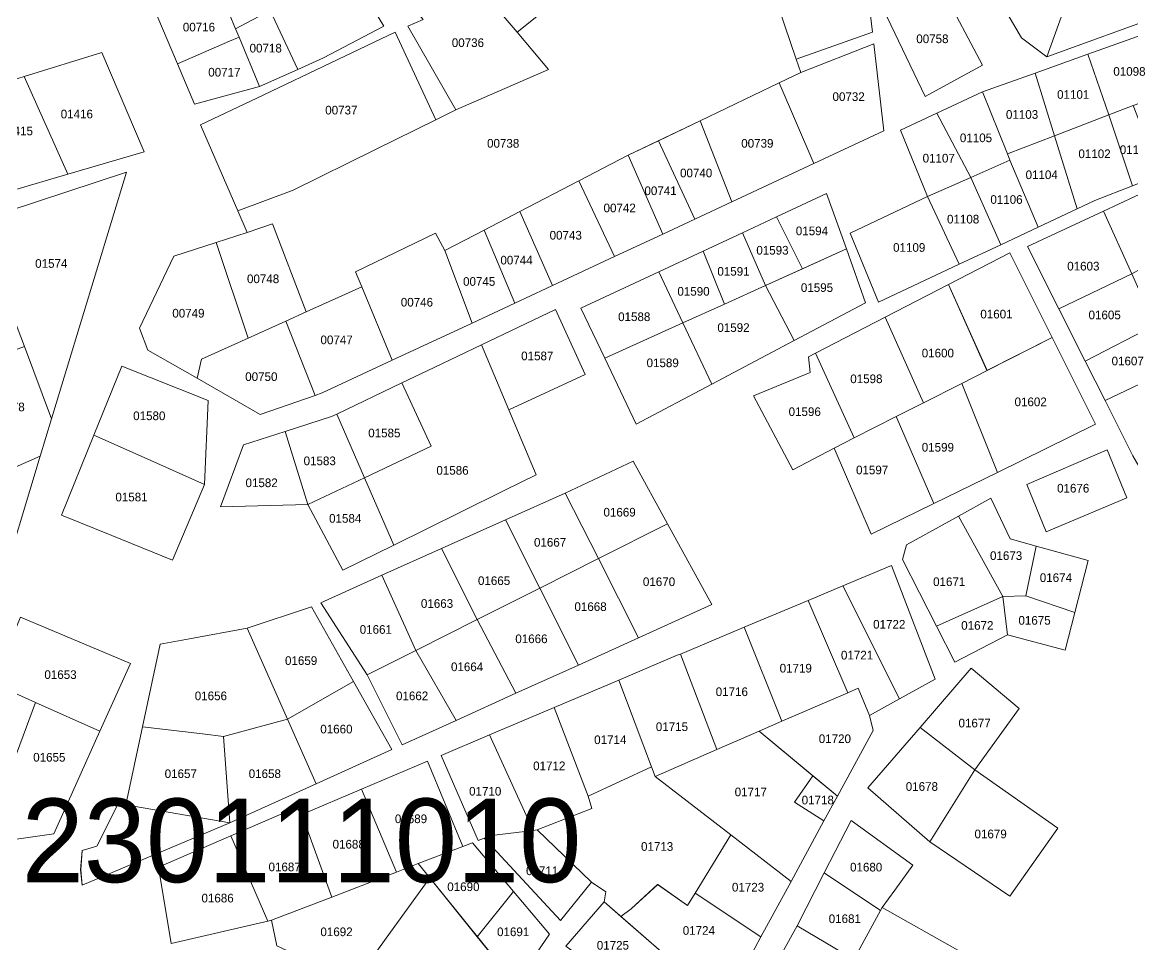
# Model space of a CAD drawing. Header units: metres. Extents: x 245225 to 248406, y 1633796 to 1637634.
# Drawn here: x 247126 to 247318.2, y 1636314.2 to 1636473.9 of the extents above; entities that cross this region are included whole.
import ezdxf
from ezdxf.enums import TextEntityAlignment as Align

# ---------------------------------------------------------------- set-up
doc = ezdxf.new("R2010")
doc.units = ezdxf.units.M
doc.header["$MEASUREMENT"] = 0
doc.layers.add('historique_numero_parcelle', color=7, linetype='Continuous')
doc.layers.add('limites_sections', color=7, linetype='Continuous')
doc.layers.add('LIMITES_PARCELLES', color=7, linetype='Continuous', lineweight=0, true_color=0xffffff)
doc.styles.add('Style-FANCY', font='FANCY.shx')

msp = doc.modelspace()

# ---------------------------------------------------------------- linework, layer by layer
at = {"layer": 'limites_parcelles', "flags": 128}
for points in [[(247295.714, 1636485.854), (247308.145, 1636481.309), (247303.339, 1636467.952), (247298.973, 1636471.259), (247292.094, 1636483.033), (247289.316, 1636488.193), (247295.714, 1636485.854)], [(247178.125, 1636467.754), (247173.706, 1636465.769), (247168.941, 1636475.95), (247178.654, 1636481.049), (247182.653, 1636483.097), (247188.576, 1636473.244), (247178.125, 1636467.754)], [(247162.946, 1636472.803), (247163.543, 1636471.356), (247161.901, 1636470.643), (247152.872, 1636466.722), (247148.471, 1636477.085), (247159.627, 1636480.845), (247162.946, 1636472.803)], [(247206.898, 1636477.874), (247211.658, 1636472.226), (247217.092, 1636465.776), (247201.084, 1636458.765), (247192.743, 1636473.244), (247195.389, 1636474.434), (247194.288, 1636475.687), (247203.819, 1636481.217), (247206.898, 1636477.874)], [(247259.971, 1636467.516), (247255.986, 1636479.296), (247271.971, 1636482.521), (247271.986, 1636482.372), (247273.17, 1636472.205), (247259.971, 1636467.516)], [(247173.706, 1636465.769), (247167.078, 1636462.793), (247163.543, 1636471.356), (247162.946, 1636472.803), (247168.941, 1636475.95), (247173.706, 1636465.769)], [(247167.078, 1636462.793), (247155.834, 1636459.75), (247152.872, 1636466.722), (247161.901, 1636470.643), (247163.543, 1636471.356), (247167.078, 1636462.793)], [(247197.613, 1636457.053), (247187.13, 1636451.886), (247172.906, 1636444.874), (247163.328, 1636441.301), (247156.892, 1636456.178), (247166.607, 1636460.802), (247180.657, 1636467.491), (247190.542, 1636472.196), (247197.613, 1636457.053)], [(247325.69, 1636462.125), (247318.308, 1636459.506), (247314.105, 1636457.895), (247310.446, 1636468.389), (247322.29, 1636472.629), (247325.69, 1636462.125)], [(247263.043, 1636449.465), (247256.996, 1636463.425), (247260.748, 1636465.221), (247273.401, 1636470.227), (247275.161, 1636455.12), (247263.043, 1636449.465)], [(247133.922, 1636447.629), (247124.504, 1636444.866), (247117.726, 1636461.657), (247119.691, 1636462.44), (247126.37, 1636464.514), (247133.922, 1636447.629)], [(247290.207, 1636447.069), (247284.294, 1636458.169), (247292.227, 1636461.867), (247296.518, 1636451.155), (247296.956, 1636450.06), (247290.207, 1636447.069)], [(247318.151, 1636445.608), (247311.674, 1636443.081), (247308.617, 1636441.645), (247304.703, 1636454.291), (247314.105, 1636457.895), (247318.151, 1636445.608)], [(247308.617, 1636441.645), (247301.848, 1636438.463), (247296.956, 1636450.06), (247296.518, 1636451.155), (247304.703, 1636454.291), (247308.617, 1636441.645)], [(247131.082, 1636405.279), (247126.386, 1636417.81), (247122.447, 1636428.322), (247118.255, 1636439.511), (247144.06, 1636447.976), (247131.082, 1636405.279)], [(247217.809, 1636428.355), (247216.665, 1636427.822), (247211.27, 1636425.304), (247205.944, 1636437.954), (247212.123, 1636441.167), (247217.809, 1636428.355)], [(247175.174, 1636423.796), (247171.644, 1636422.198), (247165.111, 1636419.242), (247159.575, 1636435.785), (247164.962, 1636437.525), (247169.334, 1636439.053), (247175.174, 1636423.796)], [(247199.153, 1636434.423), (247203.868, 1636421.85), (247190.046, 1636415.4), (247184.77, 1636428.139), (247183.701, 1636430.719), (247197.565, 1636437.386), (247199.153, 1636434.423)], [(247323.077, 1636419.189), (247322.045, 1636421.488), (247318.061, 1636430.361), (247331.429, 1636437.749), (247332.92, 1636434.641), (247323.077, 1636419.189)], [(247165.111, 1636419.242), (247157.031, 1636415.585), (247156.262, 1636412.296), (247147.764, 1636417.152), (247146.309, 1636420.988), (247152.262, 1636433.424), (247159.575, 1636435.785), (247165.111, 1636419.242)], [(247190.046, 1636415.4), (247177.926, 1636409.744), (247176.726, 1636409.329), (247171.644, 1636422.198), (247175.174, 1636423.796), (247184.77, 1636428.139), (247190.046, 1636415.4)], [(247259.636, 1636418.809), (247245.38, 1636411.253), (247240.353, 1636421.89), (247247.558, 1636425.144), (247254.658, 1636428.35), (247259.636, 1636418.809)], [(247292.996, 1636413.609), (247288.626, 1636411.393), (247282.008, 1636408.038), (247275.396, 1636422.879), (247286.352, 1636428.532), (247292.996, 1636413.609)], [(247176.726, 1636409.329), (247167.211, 1636406.039), (247156.262, 1636412.296), (247157.031, 1636415.585), (247165.111, 1636419.242), (247171.644, 1636422.198), (247176.726, 1636409.329)], [(247282.008, 1636408.038), (247277.285, 1636405.643), (247270.027, 1636401.962), (247263.299, 1636416.638), (247275.396, 1636422.879), (247282.008, 1636408.038)], [(247323.077, 1636419.189), (247325.452, 1636414.167), (247313.455, 1636408.415), (247310.015, 1636415.248), (247322.045, 1636421.488), (247323.077, 1636419.189)], [(247294.789, 1636395.987), (247288.626, 1636411.393), (247292.996, 1636413.609), (247304.286, 1636419.334), (247311.779, 1636404.32), (247294.789, 1636395.987)], [(247131.082, 1636405.279), (247129.117, 1636398.816), (247121.306, 1636395.367), (247119.79, 1636399.755), (247115.002, 1636413.621), (247126.386, 1636417.81), (247131.082, 1636405.279)], [(247201.992, 1636389.177), (247190.316, 1636383.409), (247185.24, 1636395.063), (247196.782, 1636400.504), (247191.732, 1636411.484), (247197.319, 1636414.156), (247205.473, 1636418.054), (247210.206, 1636406.833), (247214.968, 1636395.588), (247209.4, 1636392.837), (247201.992, 1636389.177)], [(247270.027, 1636401.962), (247266.535, 1636400.192), (247259.392, 1636396.435), (247252.562, 1636409.251), (247262.408, 1636413.316), (247262.09, 1636416.014), (247263.299, 1636416.638), (247270.027, 1636401.962)], [(247157.553, 1636393.869), (247147.131, 1636398.546), (247138.415, 1636402.457), (247143.239, 1636414.411), (247158.215, 1636408.421), (247157.553, 1636393.869)], [(247313.455, 1636408.415), (247325.452, 1636414.167), (247327.681, 1636409.453), (247327.099, 1636394.689), (247320.325, 1636395.271), (247318.262, 1636398.869), (247313.455, 1636408.415)], [(247294.789, 1636395.987), (247283.773, 1636390.584), (247277.285, 1636405.643), (247282.008, 1636408.038), (247288.626, 1636411.393), (247294.789, 1636395.987)], [(247185.24, 1636395.063), (247175.413, 1636390.429), (247171.503, 1636403.065), (247179.514, 1636405.643), (247180.439, 1636406.085), (247185.24, 1636395.063)], [(247283.773, 1636390.584), (247272.938, 1636385.27), (247266.535, 1636400.192), (247270.027, 1636401.962), (247277.285, 1636405.643), (247283.773, 1636390.584)], [(247157.553, 1636393.869), (247151.997, 1636380.772), (247141.508, 1636385.04), (247132.815, 1636388.577), (247138.415, 1636402.457), (247147.131, 1636398.546), (247157.553, 1636393.869)], [(247129.117, 1636398.816), (247121.702, 1636374.422), (247114.691, 1636372.305), (247107.532, 1636395.254), (247119.79, 1636399.755), (247121.306, 1636395.367), (247129.117, 1636398.816)], [(247301.531, 1636383.228), (247299.695, 1636374.587), (247295.726, 1636374.521), (247288.041, 1636388.424), (247293.682, 1636391.54), (247297.016, 1636384.476), (247301.531, 1636383.228)], [(247295.726, 1636374.521), (247284.233, 1636369.368), (247278.362, 1636380.904), (247279.06, 1636383.462), (247288.041, 1636388.424), (247295.726, 1636374.521)], [(247277.855, 1636356.768), (247272.647, 1636353.916), (247270.723, 1636358.633), (247268.882, 1636357.834), (247262.046, 1636373.824), (247268.047, 1636376.342), (247277.855, 1636356.768)], [(247308.203, 1636371.705), (247306.541, 1636365.188), (247296.539, 1636367.886), (247295.726, 1636374.521), (247299.695, 1636374.587), (247308.203, 1636371.705)], [(247139.457, 1636351.173), (247128.298, 1636356.155), (247120.855, 1636359.478), (247125.712, 1636370.934), (247144.721, 1636362.912), (247139.457, 1636351.173)], [(247171.941, 1636353.243), (247160.841, 1636350.285), (247157.232, 1636350.707), (247146.817, 1636351.925), (247149.88, 1636366.22), (247154.952, 1636367.154), (247164.962, 1636368.998), (247171.941, 1636353.243)], [(247257.487, 1636352.886), (247253.547, 1636351.175), (247246.213, 1636347.991), (247239.92, 1636364.537), (247250.954, 1636369.168), (247257.487, 1636352.886)], [(247246.213, 1636347.991), (247235.533, 1636343.353), (247234.926, 1636344.977), (247229.298, 1636360.039), (247239.389, 1636364.315), (247239.92, 1636364.537), (247246.213, 1636347.991)], [(247128.298, 1636356.155), (247122.893, 1636341.481), (247117.37, 1636343.758), (247116.709, 1636349.702), (247120.855, 1636359.478), (247128.298, 1636356.155)], [(247272.647, 1636353.916), (247273.282, 1636351.297), (247267.096, 1636339.911), (247253.547, 1636351.175), (247257.487, 1636352.886), (247268.882, 1636357.834), (247270.723, 1636358.633), (247272.647, 1636353.916)], [(247139.457, 1636351.173), (247131.492, 1636333.411), (247125.01, 1636332.485), (247123.422, 1636335.792), (247124.877, 1636338.041), (247122.893, 1636341.481), (247128.298, 1636356.155), (247139.457, 1636351.173)], [(247223.958, 1636339.914), (247224.619, 1636337.797), (247215.158, 1636334.068), (247214.438, 1636333.984), (247206.892, 1636350.546), (247218.074, 1636355.284), (247223.958, 1636339.914)], [(247176.886, 1636342.078), (247162.713, 1636335.66), (247161.945, 1636335.336), (247160.841, 1636350.285), (247171.941, 1636353.243), (247176.886, 1636342.078)], [(247157.232, 1636350.707), (247160.841, 1636350.285), (247161.945, 1636335.336), (247143.927, 1636338.438), (247146.817, 1636351.925), (247157.232, 1636350.707)], [(247204.902, 1636332.247), (247198.502, 1636346.991), (247206.892, 1636350.546), (247214.438, 1636333.984), (247207.221, 1636333.142), (247204.902, 1636332.247)], [(247262.877, 1636343.419), (247259.668, 1636338.893), (247264.772, 1636335.634), (247259.073, 1636325.143), (247248.654, 1636333.203), (247235.533, 1636343.353), (247246.213, 1636347.991), (247253.547, 1636351.175), (247262.877, 1636343.419)], [(247202.291, 1636331.239), (247194.55, 1636328.249), (247190.764, 1636326.787), (247184.735, 1636341.158), (247196.162, 1636346), (247202.291, 1636331.239)], [(247248.654, 1636333.203), (247242.469, 1636323.145), (247241.154, 1636321.005), (247235.993, 1636324.621), (247231.394, 1636320.419), (247229.607, 1636319.112), (247226.742, 1636321.611), (247227.02, 1636323.36), (247224.546, 1636325.024), (247215.158, 1636334.068), (247224.619, 1636337.797), (247223.958, 1636339.914), (247234.926, 1636344.977), (247235.533, 1636343.353), (247248.654, 1636333.203)], [(247143.927, 1636338.438), (247161.945, 1636335.336), (247136.402, 1636324.533), (247136.122, 1636327.193), (247136.387, 1636330.501), (247138.9, 1636331.295), (247142.737, 1636338.835), (247143.927, 1636338.438)], [(247174.381, 1636336.771), (247179.571, 1636322.463), (247169.142, 1636318.436), (247168.501, 1636318.286), (247162.115, 1636333.042), (247173.508, 1636337.962), (247174.381, 1636336.771)], [(247274.857, 1636320.645), (247274.589, 1636320.156), (247264.824, 1636326.649), (247266.735, 1636330.362), (247269.492, 1636335.718), (247280.184, 1636327.97), (247277.021, 1636323.621), (247274.857, 1636320.645)], [(247219.158, 1636318.406), (247205.984, 1636332.665), (247207.221, 1636333.142), (247214.438, 1636333.984), (247215.158, 1636334.068), (247224.546, 1636325.024), (247219.158, 1636318.406)], [(247211.064, 1636323.39), (247204.764, 1636315.597), (247196.538, 1636325.786), (247194.55, 1636328.249), (247202.291, 1636331.239), (247203.922, 1636331.868), (247211.064, 1636323.39)], [(247196.538, 1636325.786), (247189.743, 1636316.374), (247183.494, 1636307.717), (247170.095, 1636313.991), (247169.142, 1636318.436), (247179.571, 1636322.463), (247190.764, 1636326.787), (247194.55, 1636328.249), (247196.538, 1636325.786)], [(247206.565, 1636300.401), (247200.126, 1636290.963), (247183.494, 1636307.717), (247189.743, 1636316.374), (247196.538, 1636325.786), (247211.358, 1636307.428), (247206.565, 1636300.401)], [(247274.589, 1636320.156), (247269.957, 1636311.67), (247266.683, 1636313.607), (247260.113, 1636317.493), (247264.824, 1636326.649), (247274.589, 1636320.156)], [(247235.993, 1636324.621), (247241.154, 1636321.005), (247242.469, 1636323.145), (247253.873, 1636315.573), (247251.876, 1636311.897), (247249.786, 1636308.05), (247248.253, 1636307.085), (247236.664, 1636312.959), (247229.607, 1636319.112), (247231.394, 1636320.419), (247235.993, 1636324.621)], [(247236.664, 1636312.959), (247233.914, 1636308.575), (247231.875, 1636305.325), (247220.102, 1636313.958), (247226.742, 1636321.611), (247236.664, 1636312.959)], [(247282.939, 1636303.991), (247275.117, 1636308.618), (247269.957, 1636311.67), (247274.589, 1636320.156), (247274.857, 1636320.645), (247287.954, 1636313.263), (247282.939, 1636303.991)], [(247266.683, 1636313.607), (247269.957, 1636311.67), (247264.801, 1636302.226), (247254.854, 1636307.866), (247260.113, 1636317.493), (247266.683, 1636313.607)]]:
    msp.add_lwpolyline(points, close=True, dxfattribs=at)
at = {"layer": 'limites_parcelles', "color": 0, "flags": 128}
for points in [[(247295.714099, 1636485.853739), (247308.145236, 1636481.309022), (247303.339112, 1636467.952102), (247298.973478, 1636471.259401), (247292.094298, 1636483.033383), (247289.316167, 1636488.192768), (247295.714099, 1636485.853739)], [(247162.946091, 1636472.803437), (247163.543482, 1636471.356237), (247161.901273, 1636470.643111), (247152.872264, 1636466.722282), (247148.471039, 1636477.084661), (247159.626565, 1636480.845104), (247162.946091, 1636472.803437)], [(247325.690209, 1636462.124951), (247318.308319, 1636459.505571), (247314.105145, 1636457.894727), (247310.445852, 1636468.388744), (247322.289606, 1636472.628532), (247325.690209, 1636462.124951)], [(247290.207324, 1636447.068969), (247284.293501, 1636458.169047), (247292.22659, 1636461.866674), (247296.517909, 1636451.154508), (247296.956401, 1636450.059927), (247290.207324, 1636447.068969)], [(247318.150819, 1636445.607974), (247311.673504, 1636443.081219), (247308.61702, 1636441.64478), (247304.702977, 1636454.291394), (247314.105145, 1636457.894727), (247318.150819, 1636445.607974)], [(247308.61702, 1636441.64478), (247301.847644, 1636438.463412), (247296.956401, 1636450.059927), (247296.517909, 1636451.154508), (247304.702977, 1636454.291394), (247308.61702, 1636441.64478)], [(247131.081501, 1636405.278756), (247126.386032, 1636417.810312), (247122.447315, 1636428.322199), (247118.254964, 1636439.510999), (247144.059627, 1636447.976021), (247131.081501, 1636405.278756)], [(247217.808521, 1636428.355327), (247216.665205, 1636427.82178), (247211.269878, 1636425.30396), (247205.943505, 1636437.954096), (247212.123121, 1636441.167496), (247217.808521, 1636428.355327)], [(247175.173586, 1636423.795946), (247171.643914, 1636422.198404), (247165.111473, 1636419.241798), (247159.574748, 1636435.785405), (247164.961752, 1636437.524958), (247169.334375, 1636439.053239), (247175.173586, 1636423.795946)], [(247199.152976, 1636434.423021), (247203.86796, 1636421.849732), (247190.046484, 1636415.39971), (247184.769767, 1636428.139211), (247183.701279, 1636430.718847), (247197.565473, 1636437.38636), (247199.152976, 1636434.423021)], [(247323.077068, 1636419.189297), (247322.045031, 1636421.487741), (247318.060619, 1636430.361407), (247331.429433, 1636437.748668), (247332.919588, 1636434.640994), (247323.077068, 1636419.189297)], [(247165.111473, 1636419.241798), (247157.031225, 1636415.58465), (247156.261893, 1636412.295948), (247147.763801, 1636417.152001), (247146.30859, 1636420.988467), (247152.261727, 1636433.423908), (247159.574748, 1636435.785405), (247165.111473, 1636419.241798)], [(247282.008028, 1636408.037641), (247277.285328, 1636405.64296), (247270.026531, 1636401.962331), (247263.29896, 1636416.637781), (247275.39634, 1636422.879222), (247282.008028, 1636408.037641)], [(247323.077068, 1636419.189297), (247325.451815, 1636414.166843), (247313.455388, 1636408.414636), (247310.01492, 1636415.247523), (247322.045031, 1636421.487741), (247323.077068, 1636419.189297)], [(247157.553404, 1636393.868621), (247147.130577, 1636398.545921), (247138.415484, 1636402.456867), (247143.239097, 1636414.41104), (247158.214863, 1636408.420733), (247157.553404, 1636393.868621)], [(247313.455388, 1636408.414636), (247325.451815, 1636414.166843), (247327.680827, 1636409.45261), (247327.098743, 1636394.688831), (247320.325396, 1636395.270915), (247318.261642, 1636398.869256), (247313.455388, 1636408.414636)], [(247294.789067, 1636395.986581), (247283.773289, 1636390.583747), (247277.285328, 1636405.64296), (247282.008028, 1636408.037641), (247288.626304, 1636411.393488), (247294.789067, 1636395.986581)], [(247185.240272, 1636395.062509), (247175.412814, 1636390.429031), (247171.503389, 1636403.065319), (247179.513864, 1636405.642603), (247180.439053, 1636406.084949), (247185.240272, 1636395.062509)], [(247283.773289, 1636390.583747), (247272.938426, 1636385.269645), (247266.535497, 1636400.192175), (247270.026531, 1636401.962331), (247277.285328, 1636405.64296), (247283.773289, 1636390.583747)], [(247157.553404, 1636393.868621), (247151.997143, 1636380.77172), (247141.507652, 1636385.039857), (247132.814813, 1636388.576944), (247138.415484, 1636402.456867), (247147.130577, 1636398.545921), (247157.553404, 1636393.868621)], [(247129.11719, 1636398.816287), (247121.70229, 1636374.421707), (247114.690818, 1636372.305036), (247107.531899, 1636395.254194), (247119.790424, 1636399.75508), (247121.305789, 1636395.366915), (247129.11719, 1636398.816287)], [(247301.530878, 1636383.22754), (247299.694844, 1636374.587381), (247295.726086, 1636374.521235), (247288.041471, 1636388.423936), (247293.681801, 1636391.540283), (247297.015558, 1636384.475894), (247301.530878, 1636383.22754)], [(247277.85489, 1636356.768187), (247272.647384, 1636353.916458), (247270.722911, 1636358.632974), (247268.881962, 1636357.833614), (247262.046322, 1636373.823806), (247268.0469, 1636376.34225), (247277.85489, 1636356.768187)], [(247308.203095, 1636371.704804), (247306.540577, 1636365.18773), (247296.539307, 1636367.886486), (247295.726086, 1636374.521235), (247299.694844, 1636374.587381), (247308.203095, 1636371.704804)], [(247139.456843, 1636351.173047), (247128.298015, 1636356.155191), (247120.854832, 1636359.478391), (247125.711835, 1636370.933554), (247144.721086, 1636362.912309), (247139.456843, 1636351.173047)], [(247171.940664, 1636353.242893), (247160.841233, 1636350.285353), (247157.231564, 1636350.707262), (247146.817239, 1636351.924521), (247149.880472, 1636366.219607), (247154.951844, 1636367.153807), (247164.961752, 1636368.997738), (247171.940664, 1636353.242893)], [(247257.486672, 1636352.885659), (247253.546582, 1636351.174831), (247246.213306, 1636347.990645), (247239.91953, 1636364.537186), (247250.953565, 1636369.168173), (247257.486672, 1636352.885659)], [(247246.213306, 1636347.990645), (247235.533257, 1636343.353256), (247234.92645, 1636344.977187), (247229.29829, 1636360.039215), (247239.389192, 1636364.314603), (247239.91953, 1636364.537186), (247246.213306, 1636347.990645)], [(247128.298015, 1636356.155191), (247122.892918, 1636341.481016), (247117.369862, 1636343.758098), (247116.70947, 1636349.701623), (247120.854832, 1636359.478391), (247128.298015, 1636356.155191)], [(247272.647384, 1636353.916458), (247273.282385, 1636351.297077), (247267.096249, 1636339.911298), (247253.546582, 1636351.174831), (247257.486672, 1636352.885659), (247268.881962, 1636357.833614), (247270.722911, 1636358.632974), (247272.647384, 1636353.916458)], [(247139.456843, 1636351.173047), (247131.491893, 1636333.411208), (247125.009589, 1636332.485165), (247123.422086, 1636335.792463), (247124.877297, 1636338.041426), (247122.892918, 1636341.481016), (247128.298015, 1636356.155191), (247139.456843, 1636351.173047)], [(247176.88638, 1636342.077973), (247162.712789, 1636335.660171), (247161.945435, 1636335.335651), (247160.841233, 1636350.285353), (247171.940664, 1636353.242893), (247176.88638, 1636342.077973)], [(247157.231564, 1636350.707262), (247160.841233, 1636350.285353), (247161.945435, 1636335.335651), (247143.927335, 1636338.438302), (247146.817239, 1636351.924521), (247157.231564, 1636350.707262)], [(247262.876991, 1636343.418672), (247259.667735, 1636338.892971), (247264.772386, 1636335.634156), (247259.072518, 1636325.143368), (247248.654144, 1636333.202984), (247235.533257, 1636343.353256), (247246.213306, 1636347.990645), (247253.546582, 1636351.174831), (247262.876991, 1636343.418672)], [(247202.291258, 1636331.238513), (247194.550169, 1636328.24877), (247190.764116, 1636326.78653), (247184.734544, 1636341.158116), (247196.162471, 1636345.999985), (247202.291258, 1636331.238513)], [(247248.654144, 1636333.202984), (247242.469278, 1636323.14481), (247241.153675, 1636321.005303), (247235.992551, 1636324.620656), (247231.393642, 1636320.418921), (247229.607119, 1636319.112457), (247226.742084, 1636321.610768), (247227.020085, 1636323.360116), (247224.546038, 1636325.0239), (247215.158095, 1636334.068346), (247224.619173, 1636337.796994), (247223.957713, 1636339.913665), (247234.92645, 1636344.977187), (247235.533257, 1636343.353256), (247248.654144, 1636333.202984)], [(247143.927335, 1636338.438302), (247161.945435, 1636335.335651), (247136.402141, 1636324.533201), (247136.122111, 1636327.193488), (247136.386695, 1636330.500786), (247138.900241, 1636331.294537), (247142.736707, 1636338.835177), (247143.927335, 1636338.438302)], [(247174.380937, 1636336.771423), (247179.570654, 1636322.463421), (247169.142177, 1636318.435762), (247168.500556, 1636318.286343), (247162.114882, 1636333.041517), (247173.507811, 1636337.962051), (247174.380937, 1636336.771423)], [(247274.856659, 1636320.645257), (247274.589353, 1636320.155649), (247264.824334, 1636326.64878), (247266.735433, 1636330.362446), (247269.491503, 1636335.718069), (247280.18383, 1636327.970117), (247277.020545, 1636323.620601), (247274.856659, 1636320.645257)], [(247196.538117, 1636325.786239), (247189.74309, 1636316.373957), (247183.493566, 1636307.717289), (247170.094679, 1636313.990753), (247169.142177, 1636318.435762), (247179.570654, 1636322.463421), (247190.764116, 1636326.78653), (247194.550169, 1636328.24877), (247196.538117, 1636325.786239)], [(247235.992551, 1636324.620656), (247241.153675, 1636321.005303), (247242.469278, 1636323.14481), (247253.872555, 1636315.572673), (247251.87559, 1636311.897195), (247249.785568, 1636308.050444), (247248.252752, 1636307.085114), (247236.663979, 1636312.958876), (247229.607119, 1636319.112457), (247231.393642, 1636320.418921), (247235.992551, 1636324.620656)], [(247236.663979, 1636312.958876), (247233.913515, 1636308.575065), (247231.874563, 1636305.325294), (247220.102288, 1636313.958122), (247226.742084, 1636321.610768), (247236.663979, 1636312.958876)], [(247282.939098, 1636303.990593), (247275.116814, 1636308.617851), (247269.9567, 1636311.670307), (247274.589353, 1636320.155649), (247274.856659, 1636320.645257), (247287.95356, 1636313.263368), (247282.939098, 1636303.990593)]]:
    msp.add_lwpolyline(points, close=True, dxfattribs=at)
at = {"layer": 'limites_parcelles', "flags": 128}
msp.add_lwpolyline([(247255.986, 1636479.296), (247259.971, 1636467.516), (247260.748, 1636465.221), (247256.996, 1636463.425), (247243.343, 1636456.888), (247230.903, 1636450.933), (247222.337, 1636446.479), (247212.123, 1636441.167), (247205.944, 1636437.954), (247199.153, 1636434.423), (247197.565, 1636437.386), (247183.701, 1636430.719), (247184.77, 1636428.139), (247175.174, 1636423.796), (247169.334, 1636439.053), (247164.962, 1636437.525), (247163.328, 1636441.301), (247172.906, 1636444.874), (247187.13, 1636451.886), (247197.613, 1636457.053), (247201.084, 1636458.765), (247217.092, 1636465.776), (247211.658, 1636472.226), (247220.524, 1636479.329)], dxfattribs=at)
at = {"layer": 'limites_parcelles', "color": 0, "flags": 128}
msp.add_lwpolyline([(247255.98559, 1636479.296444), (247259.971312, 1636467.516421), (247260.7481, 1636465.220583), (247256.996285, 1636463.424501), (247243.342849, 1636456.888282), (247230.90304, 1636450.933054), (247222.337062, 1636446.478746), (247212.123121, 1636441.167496), (247205.943505, 1636437.954096), (247199.152976, 1636434.423021), (247197.565473, 1636437.38636), (247183.701279, 1636430.718847), (247184.769767, 1636428.139211), (247175.173586, 1636423.795946), (247169.334375, 1636439.053239), (247164.961752, 1636437.524958), (247163.328214, 1636441.300841), (247172.906257, 1636444.874084), (247187.130258, 1636451.885915), (247197.612869, 1636457.0534), (247201.084439, 1636458.764736), (247217.091762, 1636465.776209), (247211.6576, 1636472.225568), (247220.524363, 1636479.329208)], dxfattribs=at)
at = {"layer": 'limites_parcelles'}
for points in [[(247220.524, 1636479.329), (247211.658, 1636472.226), (247206.898, 1636477.874), (247216.026, 1636484.092)], [(247313.922, 1636479.197), (247323.712, 1636475.36), (247303.339, 1636467.952), (247308.145, 1636481.309)], [(247275.739, 1636474.837), (247285.215, 1636479.726), (247292.227, 1636466.497), (247282.305, 1636461.073)], [(247133.922, 1636447.629), (247126.37, 1636464.514), (247139.8, 1636468.684), (247147.086, 1636451.49)], [(247314.105, 1636457.895), (247304.703, 1636454.291), (247301.348, 1636465.132), (247310.446, 1636468.389)], [(247304.703, 1636454.291), (247296.518, 1636451.155), (247292.227, 1636461.867), (247301.348, 1636465.132)], [(247263.043, 1636449.465), (247248.851, 1636442.842), (247243.343, 1636456.888), (247256.996, 1636463.425)], [(247290.207, 1636447.069), (247282.702, 1636443.743), (247278.004, 1636455.237), (247284.294, 1636458.169)], [(247322.989, 1636447.495), (247318.151, 1636445.608), (247314.105, 1636457.895), (247318.308, 1636459.506)], [(247242.446, 1636439.853), (247236.111, 1636453.426), (247243.343, 1636456.888), (247248.851, 1636442.842)], [(247242.446, 1636439.853), (247236.9, 1636437.264), (247230.903, 1636450.933), (247236.111, 1636453.426)], [(247236.9, 1636437.264), (247228.531, 1636433.359), (247222.337, 1636446.479), (247230.903, 1636450.933)], [(247301.848, 1636438.463), (247295.376, 1636435.422), (247290.207, 1636447.069), (247296.956, 1636450.06)], [(247228.531, 1636433.359), (247217.809, 1636428.355), (247212.123, 1636441.167), (247222.337, 1636446.479)], [(247295.376, 1636435.422), (247288.174, 1636432.037), (247282.702, 1636443.743), (247290.207, 1636447.069)], [(247331.429, 1636437.749), (247318.061, 1636430.361), (247313.173, 1636441.246), (247326.728, 1636447.553)], [(247261.039, 1636431.231), (247256.542, 1636440.218), (247265.239, 1636444.272), (247268.662, 1636434.674)], [(247288.174, 1636432.037), (247274.235, 1636425.486), (247269.34, 1636437.393), (247282.702, 1636443.743)], [(247318.061, 1636430.361), (247305.439, 1636424.335), (247300.008, 1636435.121), (247313.173, 1636441.246)], [(247261.039, 1636431.231), (247254.658, 1636428.35), (247250.672, 1636437.483), (247256.542, 1636440.218)], [(247211.27, 1636425.304), (247203.868, 1636421.85), (247199.153, 1636434.423), (247205.944, 1636437.954)], [(247254.658, 1636428.35), (247247.558, 1636425.144), (247243.85, 1636434.303), (247250.672, 1636437.483)], [(247247.558, 1636425.144), (247240.353, 1636421.89), (247236.177, 1636430.727), (247243.85, 1636434.303)], [(247259.636, 1636418.809), (247254.658, 1636428.35), (247268.662, 1636434.674), (247271.986, 1636425.354)], [(247304.286, 1636419.334), (247292.996, 1636413.609), (247286.352, 1636428.532), (247296.963, 1636434.006)], [(247240.353, 1636421.89), (247226.821, 1636415.779), (247222.682, 1636424.437), (247236.177, 1636430.727)], [(247322.045, 1636421.488), (247310.015, 1636415.248), (247305.439, 1636424.335), (247318.061, 1636430.361)], [(247210.206, 1636406.833), (247205.473, 1636418.054), (247218.313, 1636424.193), (247223.435, 1636412.919)], [(247245.38, 1636411.253), (247232.298, 1636404.32), (247226.821, 1636415.779), (247240.353, 1636421.89)], [(247196.782, 1636400.504), (247185.24, 1636395.063), (247180.439, 1636406.085), (247191.732, 1636411.484)], [(247175.413, 1636390.429), (247160.332, 1636390.032), (247164.3, 1636400.748), (247171.503, 1636403.065)], [(247317.224, 1636391.588), (247303.253, 1636385.714), (247299.875, 1636393.918), (247313.81, 1636399.922)], [(247237.717, 1636387.072), (247225.745, 1636381.051), (247219.995, 1636392.413), (247231.755, 1636397.921)], [(247190.316, 1636383.409), (247181.498, 1636379.052), (247175.413, 1636390.429), (247185.24, 1636395.063)], [(247225.745, 1636381.051), (247215.583, 1636375.941), (247209.632, 1636387.763), (247219.995, 1636392.413)], [(247215.583, 1636375.941), (247204.762, 1636370.5), (247198.568, 1636382.797), (247209.632, 1636387.763)], [(247232.683, 1636367.343), (247225.745, 1636381.051), (247237.717, 1636387.072), (247245.395, 1636373.099)], [(247194.145, 1636365.167), (247188.251, 1636378.167), (247198.568, 1636382.797), (247204.762, 1636370.5)], [(247308.203, 1636371.705), (247299.695, 1636374.587), (247301.531, 1636383.228), (247310.509, 1636380.745)], [(247232.683, 1636367.343), (247222.283, 1636362.634), (247215.583, 1636375.941), (247225.745, 1636381.051)], [(247277.855, 1636356.768), (247268.047, 1636376.342), (247276.457, 1636379.872), (247284.049, 1636360.16)], [(247194.145, 1636365.167), (247185.723, 1636360.937), (247177.681, 1636373.423), (247188.251, 1636378.167)], [(247222.283, 1636362.634), (247211.462, 1636357.734), (247204.762, 1636370.5), (247215.583, 1636375.941)], [(247268.882, 1636357.834), (247257.487, 1636352.886), (247250.954, 1636369.168), (247262.046, 1636373.824)], [(247296.539, 1636367.886), (247287.411, 1636363.124), (247284.233, 1636369.368), (247295.726, 1636374.521)], [(247183.366, 1636359.753), (247171.941, 1636353.243), (247164.962, 1636368.998), (247176.074, 1636372.702)], [(247211.462, 1636357.734), (247201.098, 1636353.041), (247194.145, 1636365.167), (247204.762, 1636370.5)], [(247191.746, 1636348.807), (247185.723, 1636360.937), (247194.145, 1636365.167), (247201.098, 1636353.041)], [(247290.89, 1636344.458), (247281.427, 1636351.838), (247290.255, 1636362.079), (247298.59, 1636355.094)], [(247189.981, 1636348.007), (247176.886, 1636342.078), (247171.941, 1636353.243), (247183.366, 1636359.753)], [(247234.926, 1636344.977), (247223.958, 1636339.914), (247218.074, 1636355.284), (247229.298, 1636360.039)], [(247290.89, 1636344.458), (247283.112, 1636331.996), (247272.396, 1636341.362), (247281.427, 1636351.838)], [(247283.112, 1636331.996), (247290.89, 1636344.458), (247305.257, 1636334.377), (247296.923, 1636322.63)], [(247264.772, 1636335.634), (247259.668, 1636338.893), (247262.877, 1636343.419), (247267.096, 1636339.911)], [(247190.764, 1636326.787), (247179.571, 1636322.463), (247174.381, 1636336.771), (247184.735, 1636341.158)], [(247168.501, 1636318.286), (247151.759, 1636314.388), (247149.616, 1636327.643), (247162.115, 1636333.042)], [(247259.073, 1636325.143), (247253.873, 1636315.573), (247242.469, 1636323.145), (247248.654, 1636333.203)], [(247204.764, 1636315.597), (247211.064, 1636323.39), (247217.244, 1636316.055), (247211.358, 1636307.428)]]:
    msp.add_3dface(points, dxfattribs=at)
at = {"layer": 'limites_parcelles', "color": 0}
for points in [[(247220.524363, 1636479.329208), (247211.6576, 1636472.225568), (247206.898294, 1636477.873997), (247216.026437, 1636484.091718)], [(247313.922467, 1636479.196917), (247323.712069, 1636475.360451), (247303.339112, 1636467.952102), (247308.145236, 1636481.309022)], [(247275.738576, 1636474.836517), (247285.215117, 1636479.726084), (247292.22659, 1636466.496891), (247282.304695, 1636461.072922)], [(247133.922235, 1636447.628937), (247126.369866, 1636464.513761), (247139.799827, 1636468.684118), (247147.085635, 1636451.490201)], [(247314.105145, 1636457.894727), (247304.702977, 1636454.291394), (247301.347915, 1636465.131895), (247310.445852, 1636468.388744)], [(247304.702977, 1636454.291394), (247296.517909, 1636451.154508), (247292.22659, 1636461.866674), (247301.347915, 1636465.131895)], [(247263.042945, 1636449.464725), (247248.851226, 1636442.841923), (247243.342849, 1636456.888282), (247256.996285, 1636463.424501)], [(247290.207324, 1636447.068969), (247282.701571, 1636443.742679), (247278.003737, 1636455.237378), (247284.293501, 1636458.169047)], [(247322.989208, 1636447.495395), (247318.150819, 1636445.607974), (247314.105145, 1636457.894727), (247318.308319, 1636459.505571)], [(247242.446177, 1636439.8529), (247236.11079, 1636453.426126), (247243.342849, 1636456.888282), (247248.851226, 1636442.841923)], [(247242.446177, 1636439.8529), (247236.899573, 1636437.264485), (247230.90304, 1636450.933054), (247236.11079, 1636453.426126)], [(247236.899573, 1636437.264485), (247228.530653, 1636433.358989), (247222.337062, 1636446.478746), (247230.90304, 1636450.933054)], [(247301.847644, 1636438.463412), (247295.376364, 1636435.422139), (247290.207324, 1636447.068969), (247296.956401, 1636450.059927)], [(247228.530653, 1636433.358989), (247217.808521, 1636428.355327), (247212.123121, 1636441.167496), (247222.337062, 1636446.478746)], [(247295.376364, 1636435.422139), (247288.173724, 1636432.037153), (247282.701571, 1636443.742679), (247290.207324, 1636447.068969)], [(247331.429433, 1636437.748668), (247318.060619, 1636430.361407), (247313.173201, 1636441.246152), (247326.728325, 1636447.552687)], [(247261.039045, 1636431.231315), (247256.542257, 1636440.218481), (247265.239036, 1636444.271847), (247268.662126, 1636434.673769)], [(247288.173724, 1636432.037153), (247274.234887, 1636425.486392), (247269.340086, 1636437.392666), (247282.701571, 1636443.742679)], [(247318.060619, 1636430.361407), (247305.439116, 1636424.335222), (247300.008233, 1636435.121138), (247313.173201, 1636441.246152)], [(247261.039045, 1636431.231315), (247254.658143, 1636428.349808), (247250.672046, 1636437.482512), (247256.542257, 1636440.218481)], [(247211.269878, 1636425.30396), (247203.86796, 1636421.849732), (247199.152976, 1636434.423021), (247205.943505, 1636437.954096)], [(247254.658143, 1636428.349808), (247247.558105, 1636425.143552), (247243.84973, 1636434.30279), (247250.672046, 1636437.482512)], [(247247.558105, 1636425.143552), (247240.352846, 1636421.889779), (247236.176726, 1636430.726581), (247243.84973, 1636434.30279)], [(247259.636038, 1636418.808661), (247254.658143, 1636428.349808), (247268.662126, 1636434.673769), (247271.985924, 1636425.354101)], [(247304.285706, 1636419.333708), (247292.995541, 1636413.608943), (247286.351897, 1636428.531557), (247296.962641, 1636434.005993)], [(247240.352846, 1636421.889779), (247226.820937, 1636415.778998), (247222.682424, 1636424.437202), (247236.176726, 1636430.726581)], [(247322.045031, 1636421.487741), (247310.01492, 1636415.247523), (247305.439116, 1636424.335222), (247318.060619, 1636430.361407)], [(247210.205592, 1636406.83323), (247205.473011, 1636418.054047), (247218.313431, 1636424.193237), (247223.434786, 1636412.918659)], [(247245.379699, 1636411.252801), (247232.298345, 1636404.319683), (247226.820937, 1636415.778998), (247240.352846, 1636421.889779)], [(247196.781806, 1636400.504145), (247185.240272, 1636395.062509), (247180.439053, 1636406.084949), (247191.731721, 1636411.484137)], [(247175.412814, 1636390.429031), (247160.331534, 1636390.032155), (247164.300292, 1636400.747801), (247171.503389, 1636403.065319)], [(247317.223525, 1636391.587776), (247303.253497, 1636385.714014), (247299.875296, 1636393.918216), (247313.810393, 1636399.922167)], [(247237.717057, 1636387.071709), (247225.745189, 1636381.051373), (247219.995195, 1636392.41341), (247231.755385, 1636397.920878)], [(247190.316479, 1636383.40876), (247181.498243, 1636379.051925), (247175.412814, 1636390.429031), (247185.240272, 1636395.062509)], [(247225.745189, 1636381.051373), (247215.58347, 1636375.941314), (247209.632339, 1636387.762609), (247219.995195, 1636392.41341)], [(247215.58347, 1636375.941314), (247204.762154, 1636370.49956), (247198.567914, 1636382.796949), (247209.632339, 1636387.762609)], [(247232.682801, 1636367.342593), (247225.745189, 1636381.051373), (247237.717057, 1636387.071709), (247245.395246, 1636373.098788)], [(247194.145491, 1636365.167424), (247188.250699, 1636378.166633), (247198.567914, 1636382.796949), (247204.762154, 1636370.49956)], [(247308.203095, 1636371.704804), (247299.694844, 1636374.587381), (247301.530878, 1636383.22754), (247310.509335, 1636380.745261)], [(247232.682801, 1636367.342593), (247222.282935, 1636362.633533), (247215.58347, 1636375.941314), (247225.745189, 1636381.051373)], [(247277.85489, 1636356.768187), (247268.0469, 1636376.34225), (247276.457392, 1636379.872135), (247284.048768, 1636360.160073)], [(247194.145491, 1636365.167424), (247185.722779, 1636360.937183), (247177.680857, 1636373.422939), (247188.250699, 1636378.166633)], [(247222.282935, 1636362.633533), (247211.461925, 1636357.73378), (247204.762154, 1636370.49956), (247215.58347, 1636375.941314)], [(247268.881962, 1636357.833614), (247257.486672, 1636352.885659), (247250.953565, 1636369.168173), (247262.046322, 1636373.823806)], [(247296.539307, 1636367.886486), (247287.411163, 1636363.123976), (247284.233404, 1636369.367994), (247295.726086, 1636374.521235)], [(247183.365939, 1636359.753479), (247171.940664, 1636353.242893), (247164.961752, 1636368.997738), (247176.074274, 1636372.701912)], [(247211.461925, 1636357.73378), (247201.098024, 1636353.041006), (247194.145491, 1636365.167424), (247204.762154, 1636370.49956)], [(247191.746287, 1636348.806539), (247185.722779, 1636360.937183), (247194.145491, 1636365.167424), (247201.098024, 1636353.041006)], [(247290.890441, 1636344.457805), (247281.426814, 1636351.837885), (247290.25544, 1636362.07909), (247298.589832, 1636355.094076)], [(247189.9807, 1636348.007081), (247176.88638, 1636342.077973), (247171.940664, 1636353.242893), (247183.365939, 1636359.753479)], [(247234.92645, 1636344.977187), (247223.957713, 1636339.913665), (247218.073915, 1636355.283588), (247229.29829, 1636360.039215)], [(247290.890441, 1636344.457805), (247283.111676, 1636331.995905), (247272.396029, 1636341.362174), (247281.426814, 1636351.837885)], [(247283.111676, 1636331.995905), (247290.890441, 1636344.457805), (247305.257345, 1636334.37716), (247296.922953, 1636322.629636)], [(247264.772386, 1636335.634156), (247259.667735, 1636338.892971), (247262.876991, 1636343.418672), (247267.096249, 1636339.911298)], [(247190.764116, 1636326.78653), (247179.570654, 1636322.463421), (247174.380937, 1636336.771423), (247184.734544, 1636341.158116)], [(247168.500556, 1636318.286343), (247151.759017, 1636314.387629), (247149.615888, 1636327.64328), (247162.114882, 1636333.041517)], [(247259.072518, 1636325.143368), (247253.872555, 1636315.572673), (247242.469278, 1636323.14481), (247248.654144, 1636333.202984)], [(247204.764075, 1636315.596503), (247211.063629, 1636323.390437), (247217.243523, 1636316.054507), (247211.358419, 1636307.427894)]]:
    msp.add_3dface(points, dxfattribs=at)

# ---------------------------------------------------------------- texts
at = {"layer": 'historique_numero_parcelle', "style": 'Style-FANCY'}
for s, p in [('00716', (247156.596104, 1636473.097357)), ('00758', (247283.545936, 1636471.071229)), ('00718', (247168.147527, 1636469.451019)), ('00736', (247203.149591, 1636470.397561)), ('00717', (247160.994563, 1636465.285609)), ('01098', (247317.650776, 1636465.418475)), ('00732', (247269.047008, 1636461.054722)), ('01101', (247307.918055, 1636461.429068)), ('01416', (247135.458271, 1636458.04249)), ('00737', (247181.243638, 1636458.719012)), ('01103', (247299.064795, 1636457.967671)), ('01415', (247125.080609, 1636455.109102)), ('01105', (247291.090999, 1636453.919597)), ('00738', (247209.254529, 1636452.969573)), ('00739', (247253.245992, 1636452.969573)), ('01100', (247318.764763, 1636451.866226)), ('01107', (247284.641605, 1636450.399532)), ('01102', (247311.611798, 1636451.162213)), ('00740', (247242.65213, 1636447.836146)), ('01104', (247302.465385, 1636447.524813)), ('00741', (247236.49589, 1636444.756089)), ('00742', (247229.416214, 1636441.778701)), ('01106', (247296.367776, 1636443.242067)), ('01108', (247288.863027, 1636439.839338)), ('01594', (247262.696787, 1636437.809402)), ('00743', (247220.079251, 1636437.055947)), ('01593', (247255.862105, 1636434.456959)), ('01109', (247279.529727, 1636434.940581)), ('01574', (247131.037653, 1636432.164284)), ('00744', (247211.563119, 1636432.743868)), ('01591', (247249.116416, 1636430.801749)), ('01603', (247309.669656, 1636431.702849)), ('00748', (247167.699911, 1636429.509808)), ('00745', (247205.099067, 1636429.0478)), ('01590', (247242.197975, 1636427.340352)), ('01595', (247263.567874, 1636427.986745)), ('00746', (247194.325648, 1636425.4544)), ('00749', (247154.771807, 1636423.555032)), ('01588', (247231.937575, 1636422.940271)), ('01601', (247294.631758, 1636423.398613)), ('01605', (247313.3634, 1636423.254693)), ('01592', (247249.116416, 1636421.062903)), ('00747', (247180.422806, 1636418.934947)), ('01600', (247284.48862, 1636416.651822)), ('01587', (247215.154493, 1636416.156813)), ('01589', (247236.862567, 1636414.961457)), ('01607', (247317.350298, 1636415.27588)), ('00750', (247167.392099, 1636412.569497)), ('01598', (247272.117509, 1636412.193073)), ('01578', (247123.650165, 1636407.318494)), ('01602', (247300.553474, 1636408.203666)), ('01580', (247148.000178, 1636405.787289)), ('01596', (247261.446694, 1636406.502302)), ('01585', (247188.682662, 1636402.8099)), ('01599', (247284.48862, 1636400.342188)), ('01583', (247177.498826, 1636397.984478)), ('01586', (247200.482122, 1636396.341781)), ('01597', (247273.114234, 1636396.411449)), ('01582', (247167.443635, 1636394.185742)), ('01581', (247144.922058, 1636391.721696)), ('01676', (247307.913994, 1636393.24998)), ('01584', (247181.910798, 1636388.025628)), ('01669', (247229.404531, 1636389.094653)), ('01667', (247217.374212, 1636383.884224)), ('01673', (247296.305085, 1636381.575098)), ('01665', (247207.678135, 1636377.236435)), ('01670', (247236.227697, 1636377.056765)), ('01671', (247286.455101, 1636377.056765)), ('01674', (247304.92382, 1636377.761695)), ('01663', (247197.8025, 1636373.283696)), ('01668', (247224.376935, 1636372.744686)), ('01661', (247187.208638, 1636368.791946)), ('01722', (247276.076834, 1636369.684608)), ('01672', (247291.321462, 1636369.489543)), ('01675', (247301.230076, 1636370.369559)), ('01666', (247214.142186, 1636367.174917)), ('01659', (247174.280534, 1636363.401847)), ('01721', (247270.506903, 1636364.345843)), ('01653', (247132.633389, 1636360.972636)), ('01664', (247203.009653, 1636362.323827)), ('01719', (247259.894718, 1636362.087135)), ('01656', (247158.659076, 1636357.293068)), ('01662', (247193.493132, 1636357.293068)), ('01716', (247248.828145, 1636358.009727)), ('01660', (247180.385472, 1636351.543629)), ('01715', (247238.465141, 1636351.952282)), ('01677', (247290.855163, 1636352.583148)), ('01714', (247227.794325, 1636349.693574)), ('01720', (247266.666582, 1636349.869577)), ('01655', (247130.698571, 1636346.657706)), ('01657', (247153.451923, 1636343.81782)), ('01658', (247167.996039, 1636343.81782)), ('01712', (247217.226114, 1636345.176157)), ('01710', (247206.144882, 1636340.776076)), ('01717', (247252.111472, 1636340.658741)), ('01678', (247281.723408, 1636341.597613)), ('01718', (247263.705724, 1636339.250715)), ('01689', (247193.29949, 1636336.006703)), ('01679', (247293.625471, 1636333.384128)), ('01688', (247182.511413, 1636331.606622)), ('01713', (247235.900041, 1636331.213234)), ('01687', (247171.430181, 1636327.675883)), ('01711', (247215.994866, 1636327.003823)), ('01680', (247272.078632, 1636327.634689)), ('01690', (247202.365286, 1636324.240153)), ('01723', (247251.638761, 1636324.162104)), ('01686', (247159.821272, 1636322.27845)), ('01681', (247268.384888, 1636318.702525)), ('01724', (247243.12263, 1636316.667299)), ('01692', (247180.408031, 1636316.437343)), ('01691', (247210.984022, 1636316.437343)), ('01725', (247228.24505, 1636314.100585))]:
    msp.add_text(s, height=1.499994, dxfattribs=at).set_placement(p, align=Align.MIDDLE_CENTER)
at = {"layer": 'limites_sections', "linetype": 'Continuous', "lineweight": 0, "style": 'Style-FANCY'}
msp.add_text('01230111010', height=14.474253, dxfattribs=at).set_placement((247163.578202, 1636332.270013), align=Align.MIDDLE_CENTER)

doc.saveas('drawing.dxf')
